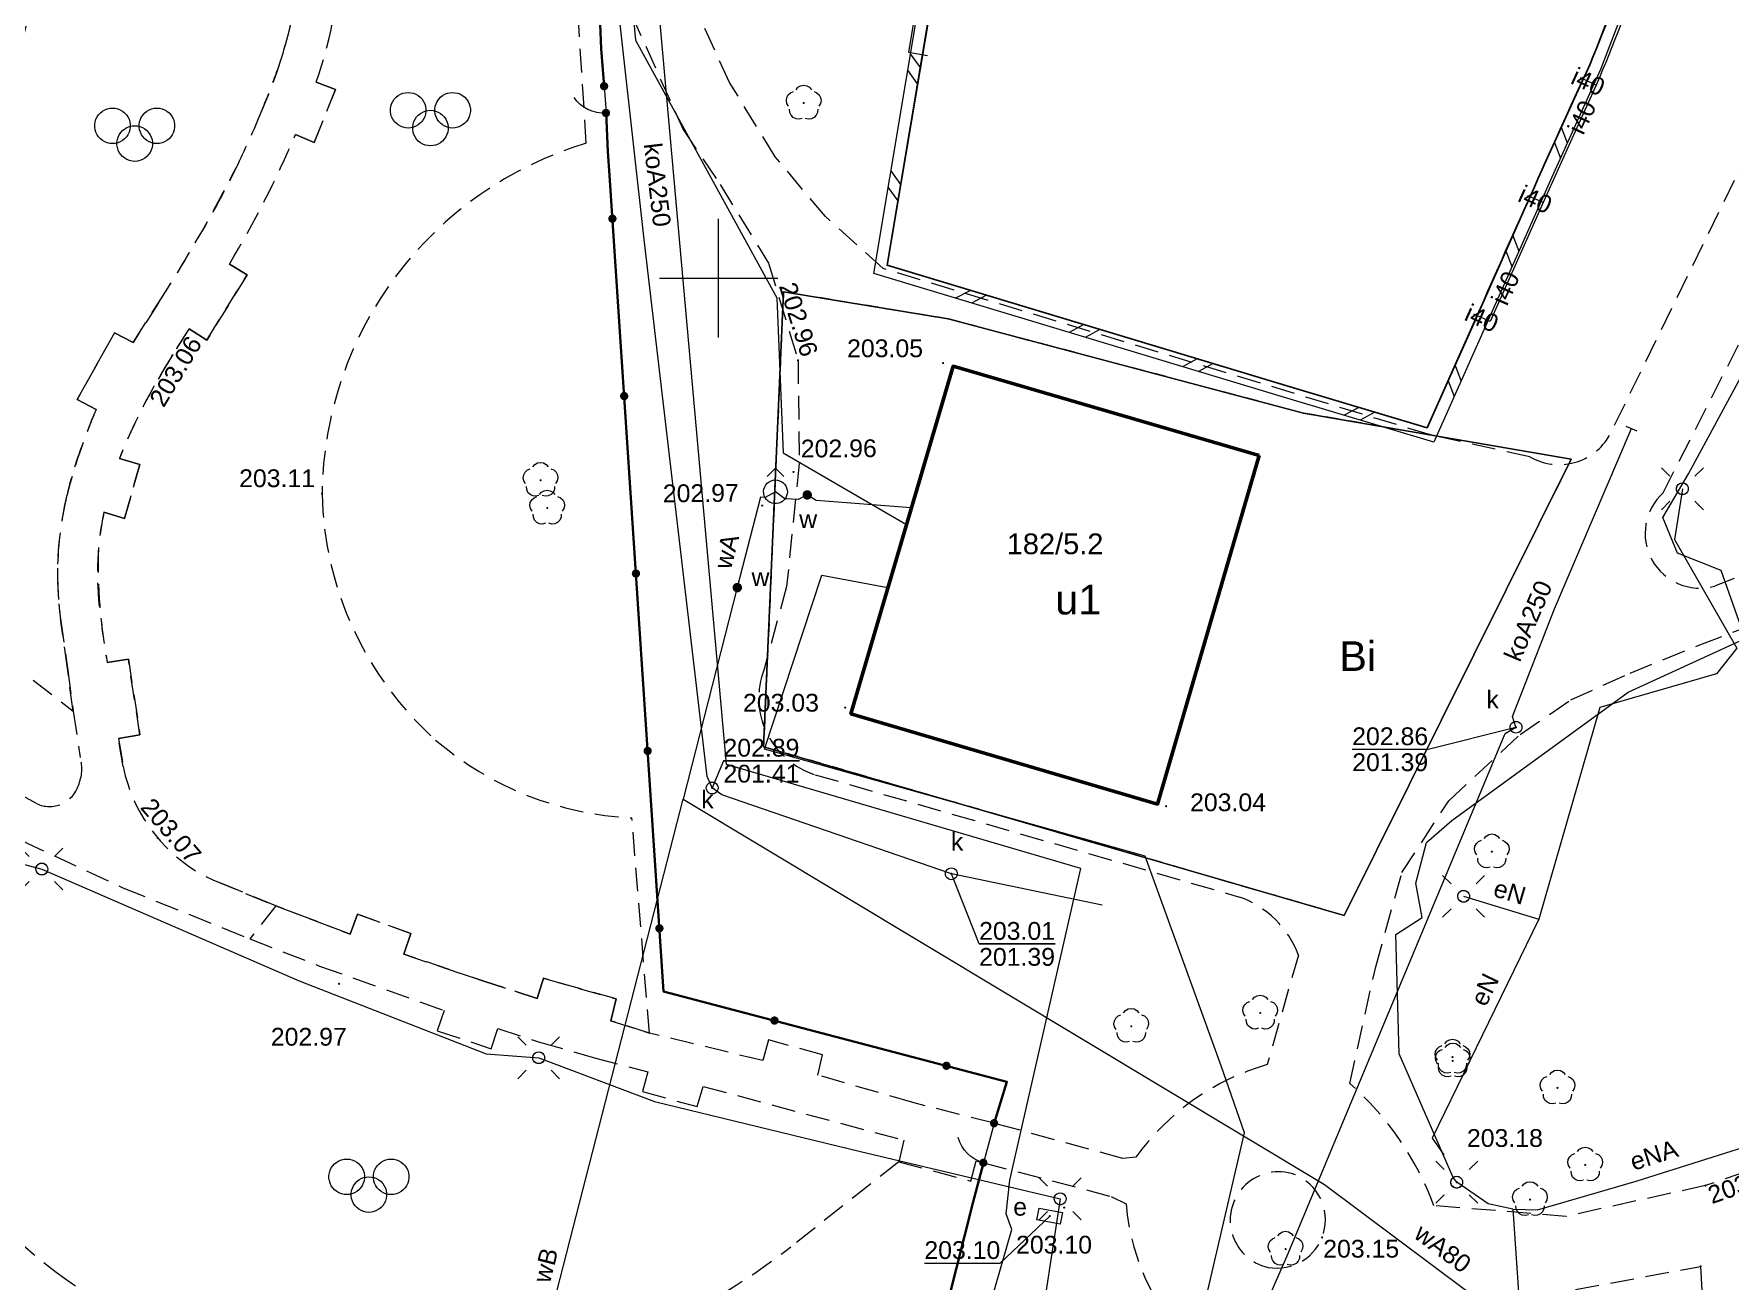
# Model space of a CAD drawing. Extents: x 0 to 7423283, y 0 to 5548300.
# Drawn here: x 7422171.1 to 7422242.7, y 5547807.7 to 5547860.3 of the extents above; entities that cross this region are included whole.
import ezdxf
from ezdxf.enums import TextEntityAlignment as Align

# ---------------------------------------------------------------- set-up
doc = ezdxf.new("R2010")
doc.units = 0
doc.linetypes.add('PRZER1-1', pattern=[2, 1, -1])
doc.linetypes.add('PRZER2-1', pattern=[3, 2, -1])
doc.layers.get('0').update_dxf_attribs({"linetype": 'CONTINUOUS', "lineweight": 13})
for name, color, linetype, lineweight, true_color in [('BUBS01', 7, 'CONTINUOUS', 25, 0x0a0909), ('BUBS04', 7, 'PRZER2-1', 18, 0x0a0909), ('EGBB01', 7, 'CONTINUOUS', 50, 0x0a0909), ('EGBB01_O', 7, 'CONTINUOUS', 50, 0x0a0909), ('EGBU01', 7, 'PRZER1-1', 18, 0x008000), ('EGBU01_O', 7, 'PRZER1-1', 18, 0x008000), ('OBOP02', 7, 'CONTINUOUS', 18, 0x008000), ('SUPE04', 1, 'CONTINUOUS', 18, 0xff0000), ('SUPE04_O', 1, 'CONTINUOUS', 18, 0xff0000), ('SUPI01', 7, 'CONTINUOUS', 18, 0x0a0909), ('SUPI01_O', 7, 'CONTINUOUS', 18, 0x0a0909), ('SUPK03', 7, 'CONTINUOUS', 18, 0x803300), ('SUPK03_O', 7, 'CONTINUOUS', 18, 0x803300), ('SUPW03', 5, 'CONTINUOUS', 18, 0x0000ff), ('SUPW03_O', 5, 'CONTINUOUS', 18, 0x0000ff), ('SUUS02', 7, 'CONTINUOUS', 18, 0x0a0909), ('SUUS15', 7, 'CONTINUOUS', 18, 0xff9100), ('SUUS15_O', 7, 'CONTINUOUS', 18, 0xff9100), ('SUXX_01', 7, 'CONTINUOUS', 18, 0x0a0909)]:
    doc.layers.add(name, color=color, linetype=linetype, lineweight=lineweight, true_color=true_color)
for name, color, linetype, lineweight in [('BUIB02_01', 7, 'CONTINUOUS', 18), ('GSLKOC', 7, 'CONTINUOUS', 18), ('KTCR02', 7, 'PRZER2-1', 18), ('KTOK04', 7, 'CONTINUOUS', 18), ('KTOK05_01', 7, 'CONTINUOUS', 35), ('RTPW02', 7, 'CONTINUOUS', 13), ('RTPW02_O', 7, 'CONTINUOUS', 13), ('SUSM', 7, 'CONTINUOUS', 18)]:
    doc.layers.add(name, color=color, linetype=linetype, lineweight=lineweight)
for name, color, linetype, true_color in [('SUPS01_03', 1, 'CONTINUOUS', 0xff0000), ('SUPS01_03_O', 1, 'CONTINUOUS', 0xff0000), ('SUPS01_05', 7, 'CONTINUOUS', 0x803300), ('SUPS01_05_O', 7, 'CONTINUOUS', 0x803300), ('SUUS25', 7, 'CONTINUOUS', 0x0a0909), ('SUUS25_O', 7, 'CONTINUOUS', 0x0a0909)]:
    doc.layers.add(name, color=color, linetype=linetype, true_color=true_color)
doc.styles.add('GEO-INFO', font='Arial')

# ---------------------------------------------------------------- blocks, each defined once
blk = doc.blocks.new('SPDLP')
blk.add_hatch(color=0).paths.add_polyline_path([(-0.09, 0), (-0.085595, -0.027812), (-0.072812, -0.052901), (-0.052901, -0.072812), (-0.027812, -0.085595), (0, -0.09), (0.027812, -0.085595), (0.052901, -0.072812), (0.072812, -0.052901), (0.085595, -0.027812), (0.09, 0), (0.085595, 0.027812), (0.072812, 0.052901), (0.052901, 0.072812), (0.027812, 0.085595), (0, 0.09), (-0.027812, 0.085595), (-0.052901, 0.072812), (-0.072812, 0.052901), (-0.085595, 0.027812)])
at = {"color": 0}
for points in [[(-0.268652, 1.271938), (-0.048001, 1.40916), (0.20623, 1.462858), (0.463525, 1.426585), (0.693003, 1.304695), (0.867117, 1.11182), (0.964971, 0.871109)], [(-1.292703, 0.137547), (-1.355024, 0.389802), (-1.327532, 0.648184), (-1.213525, 0.881678), (-1.026689, 1.062258), (-0.78945, 1.168249), (-0.530282, 1.186929)], [(1.126667, 0.648554), (1.325358, 0.481106), (1.454989, 0.255912), (1.5, 0), (1.454989, -0.255912), (1.325358, -0.481106), (1.126667, -0.648554)], [(-0.530282, -1.186929), (-0.78945, -1.168249), (-1.026689, -1.062258), (-1.213525, -0.881678), (-1.327532, -0.648184), (-1.355024, -0.389802), (-1.292703, -0.137547)], [(0.964971, -0.871109), (0.867117, -1.11182), (0.693003, -1.304695), (0.463525, -1.426585), (0.20623, -1.462858), (-0.048001, -1.40916), (-0.268652, -1.271938)]]:
    blk.add_lwpolyline(points, dxfattribs=at)
blk = doc.blocks.new('KOLO')
blk.add_hatch(color=0).paths.add_polyline_path([(0, 0.5), (-0.12941, 0.482963), (-0.25, 0.433013), (-0.353553, 0.353553), (-0.433013, 0.25), (-0.482963, 0.12941), (-0.5, 0), (-0.482963, -0.12941), (-0.433013, -0.25), (-0.353553, -0.353553), (-0.25, -0.433013), (-0.12941, -0.482963), (0, -0.5), (0.12941, -0.482963), (0.25, -0.433013), (0.353553, -0.353553), (0.433013, -0.25), (0.482963, -0.12941), (0.5, 0), (0.482963, 0.12941), (0.433013, 0.25), (0.353553, 0.353553), (0.25, 0.433013), (0.12941, 0.482963)])
blk = doc.blocks.new('PROSTOKAT2-1_PELNY')
at = {"color": 0}
blk.add_lwpolyline([(1, 0.5), (1, -0.5), (-1, -0.5), (-1, 0.5)], close=True, dxfattribs=at)
blk = doc.blocks.new('OKRAG_PELNY')
at = {"color": 0}
blk.add_lwpolyline([(0.5, 0), (0.482963, -0.12941), (0.433013, -0.25), (0.353553, -0.353553), (0.25, -0.433013), (0.12941, -0.482963), (0, -0.5), (-0.12941, -0.482963), (-0.25, -0.433013), (-0.353553, -0.353553), (-0.433013, -0.25), (-0.482963, -0.12941), (-0.5, 0), (-0.482963, 0.12941), (-0.433013, 0.25), (-0.353553, 0.353553), (-0.25, 0.433013), (-0.12941, 0.482963), (0, 0.5), (0.12941, 0.482963), (0.25, 0.433013), (0.353553, 0.353553), (0.433013, 0.25), (0.482963, 0.12941)], close=True, dxfattribs=at)
blk = doc.blocks.new('PION_C')
at = {"color": 0}
blk.add_lwpolyline([(0, 0.5), (0, -0.5)], dxfattribs=at)
blk = doc.blocks.new('SUSM01_01')
at = {"color": 0}
for points in [[(-0.353553, 0.353553), (-0.212132, 0.212132)], [(0.353553, 0.353553), (0.212132, 0.212132)], [(-0.353553, -0.353553), (-0.212132, -0.212132)], [(0.353553, -0.353553), (0.212132, -0.212132)]]:
    blk.add_lwpolyline(points, dxfattribs=at)
blk.add_lwpolyline([(0.1, 0), (0.093969, -0.034202), (0.076604, -0.064279), (0.05, -0.086603), (0.025882, -0.096593), (0, -0.1), (-0.025882, -0.096593), (-0.05, -0.086603), (-0.073305, -0.068017), (-0.090097, -0.043388), (-0.098883, -0.014904), (-0.098883, 0.014904), (-0.090097, 0.043388), (-0.073305, 0.068017), (-0.05, 0.086603), (-0.022252, 0.097493), (0.007473, 0.09972), (0.036534, 0.093087), (0.062349, 0.078183), (0.082624, 0.056332), (0.095557, 0.029476)], close=True, dxfattribs=at)
blk = doc.blocks.new('SUUS02')
at = {"color": 0}
blk.add_lwpolyline([(1, 0), (0.984808, -0.173648), (0.939693, -0.34202), (0.866025, -0.5), (0.766044, -0.642788), (0.642788, -0.766044), (0.5, -0.866025), (0.34202, -0.939693), (0.173648, -0.984808), (0, -1), (-0.173648, -0.984808), (-0.34202, -0.939693), (-0.5, -0.866025), (-0.654861, -0.75575), (-0.786053, -0.618159), (-0.888835, -0.458227), (-0.959493, -0.281733), (-0.995472, -0.095056), (-0.995472, 0.095056), (-0.959493, 0.281733), (-0.888835, 0.458227), (-0.786053, 0.618159), (-0.654861, 0.75575), (-0.5, 0.866025), (-0.327068, 0.945001), (-0.142315, 0.989821), (0.047582, 0.998867), (0.235759, 0.971812), (0.415415, 0.909632), (0.580057, 0.814576), (0.723734, 0.690079), (0.841254, 0.540641), (0.928368, 0.371662), (0.981929, 0.189251)], close=True, dxfattribs=at)
for points in [[(1, 0), (2, 0)], [(1.292893, 0.707107), (2, 0), (1.292893, -0.707107)]]:
    blk.add_lwpolyline(points, dxfattribs=at)
blk = doc.blocks.new('BUIB02_01')
at = {"color": 0}
for points in [[(-1.205, -0.5), (-0.205, 0.5)], [(0.205, -0.5), (1.205, 0.5)]]:
    blk.add_lwpolyline(points, dxfattribs=at)
blk = doc.blocks.new('KTOK04')
at = {"color": 0}
blk.add_lwpolyline([(0, 0), (-0.01711, -0.261052), (-0.068148, -0.517638), (-0.152241, -0.765367), (-0.267949, -1), (-0.413293, -1.217523), (-0.585786, -1.414214), (-0.782477, -1.586707), (-1, -1.732051)], dxfattribs=at)
blk = doc.blocks.new('BUBS04')
at = {"color": 0}
for points in [[(2.25, 1.875), (2.233246, 1.651437), (2.183359, 1.432867), (2.101453, 1.224174), (1.989358, 1.03002), (1.849578, 0.854741), (1.685235, 0.702253), (1.5, 0.575962), (1.298012, 0.478689), (1.083781, 0.412608), (0.862095, 0.379194), (0.637905, 0.379194), (0.416219, 0.412608), (0.201988, 0.478689), (0, 0.575962), (-0.185235, 0.702253), (-0.349578, 0.854741), (-0.489358, 1.03002), (-0.601453, 1.224174), (-0.683359, 1.432867), (-0.733246, 1.651437), (-0.75, 1.875), (-0.733246, 2.098563), (-0.683359, 2.317133), (-0.601453, 2.525826), (-0.489358, 2.71998), (-0.349578, 2.895259), (-0.185235, 3.047747), (0, 3.174038), (0.201988, 3.271311), (0.416219, 3.337392), (0.637905, 3.370806), (0.862095, 3.370806), (1.083781, 3.337392), (1.298012, 3.271311), (1.5, 3.174038), (1.685235, 3.047747), (1.849578, 2.895259), (1.989358, 2.71998), (2.101453, 2.525826), (2.183359, 2.317133), (2.233246, 2.098563)], [(0.75, 0), (0.733246, -0.223563), (0.683359, -0.442133), (0.601453, -0.650826), (0.489358, -0.84498), (0.349578, -1.020259), (0.185235, -1.172747), (0, -1.299038), (-0.201988, -1.396311), (-0.416219, -1.462392), (-0.637905, -1.495806), (-0.862095, -1.495806), (-1.083781, -1.462392), (-1.298012, -1.396311), (-1.5, -1.299038), (-1.685235, -1.172747), (-1.849578, -1.020259), (-1.989358, -0.84498), (-2.101453, -0.650826), (-2.183359, -0.442133), (-2.233246, -0.223563), (-2.25, 0), (-2.233246, 0.223563), (-2.183359, 0.442133), (-2.101453, 0.650826), (-1.989358, 0.84498), (-1.849578, 1.020259), (-1.685235, 1.172747), (-1.5, 1.299038), (-1.298012, 1.396311), (-1.083781, 1.462392), (-0.862095, 1.495806), (-0.637905, 1.495806), (-0.416219, 1.462392), (-0.201988, 1.396311), (0, 1.299038), (0.185235, 1.172747), (0.349578, 1.020259), (0.489358, 0.84498), (0.601453, 0.650826), (0.683359, 0.442133), (0.733246, 0.223563)], [(2.25, -1.875), (2.233246, -2.098563), (2.183359, -2.317133), (2.101453, -2.525826), (1.989358, -2.71998), (1.849578, -2.895259), (1.685235, -3.047747), (1.5, -3.174038), (1.298012, -3.271311), (1.083781, -3.337392), (0.862095, -3.370806), (0.637905, -3.370806), (0.416219, -3.337392), (0.201988, -3.271311), (0, -3.174038), (-0.185235, -3.047747), (-0.349578, -2.895259), (-0.489358, -2.71998), (-0.601453, -2.525826), (-0.683359, -2.317133), (-0.733246, -2.098563), (-0.75, -1.875), (-0.733246, -1.651437), (-0.683359, -1.432867), (-0.601453, -1.224174), (-0.489358, -1.03002), (-0.349578, -0.854741), (-0.185235, -0.702253), (0, -0.575962), (0.201988, -0.478689), (0.416219, -0.412608), (0.637905, -0.379194), (0.862095, -0.379194), (1.083781, -0.412608), (1.298012, -0.478689), (1.5, -0.575962), (1.685235, -0.702253), (1.849578, -0.854741), (1.989358, -1.03002), (2.101453, -1.224174), (2.183359, -1.432867), (2.233246, -1.651437)]]:
    blk.add_lwpolyline(points, close=True, dxfattribs=at)

msp = doc.modelspace()

# ---------------------------------------------------------------- linework, layer by layer
at = {"color": 7, "linetype": 'Continuous', "lineweight": 13, "elevation": 100, "flags": 128}
for points in [[(7422200, 5547847.5), (7422200, 5547852.5)], [(7422197.5, 5547850), (7422202.5, 5547850)]]:
    msp.add_lwpolyline(points, dxfattribs=at)
at = {"layer": 'BUBS01', "color": 18, "linetype": 'Continuous', "lineweight": 25, "true_color": 0x0a0909, "elevation": 10.14}
msp.add_lwpolyline([(7422240.07, 5547869.83, -0.049745), (7422236.75, 5547859, 0.003797), (7422231.84, 5547848.05), (7422229.89, 5547843.69), (7422224.11, 5547845.42), (7422207.11, 5547850.55), (7422209.09, 5547862.32)], format="xyb", dxfattribs=at)
at = {"layer": 'BUBS04', "color": 18, "linetype": 'PRZER2-1', "lineweight": 18, "ltscale": 0.5, "true_color": 0x0a0909, "elevation": 10.14}
for points in [[(7422184.03, 5547864.33, -0.088347), (7422183.02, 5547858.27), (7422183.84, 5547857.96), (7422182.94, 5547855.73), (7422182.15, 5547856.06, -0.0339), (7422179.36, 5547850.59), (7422180.11, 5547850.14), (7422178.41, 5547847.39), (7422177.66, 5547847.87, 0.005003), (7422176.96, 5547846.75, 0.044685), (7422174.72, 5547842.4), (7422175.58, 5547842.14), (7422174.94, 5547839.87), (7422174.07, 5547840.13, 0.031458), (7422173.84, 5547838.59, 0.053909), (7422174.21, 5547833.79), (7422175.1, 5547833.93), (7422175.59, 5547830.74), (7422174.68, 5547830.59), (7422174.88, 5547829.4, 0.238078), (7422178.66, 5547824.62), (7422181.32, 5547823.53), (7422184.46, 5547822.33), (7422184.77, 5547823.18), (7422187.02, 5547822.36), (7422186.72, 5547821.49), (7422190.06, 5547820.36), (7422192.35, 5547819.62), (7422192.62, 5547820.47), (7422195.68, 5547819.6), (7422195.45, 5547818.68), (7422197.08, 5547818.16), (7422196.34, 5547827.24, -0.167019), (7422188.06, 5547830.52, -0.208469), (7422183.27, 5547840.91, -0.328563), (7422194.42, 5547855.69), (7422192.95, 5547878.89)], [(7422171.21, 5547863.62, -0.302972), (7422158.65, 5547847.08)], [(7422169.9, 5547833.97), (7422172.77, 5547831.74), (7422172.54, 5547833.46), (7422172.24, 5547835.64, -0.059131), (7422172.18, 5547838.94, -0.028384), (7422172.48, 5547840.74, -0.039404), (7422173.74, 5547844.46), (7422172.94, 5547844.89), (7422174.52, 5547847.7), (7422175.3, 5547847.29), (7422176.37, 5547848.96, 0.01131), (7422177.92, 5547851.49, 0.022512), (7422179.66, 5547854.68, 0.014953), (7422180.65, 5547856.87, 0.056244), (7422182.19, 5547861.79)], [(7422170.62, 5547826.27), (7422174.87, 5547824.29), (7422180.22, 5547822.14), (7422183.16, 5547820.99), (7422188.42, 5547819.11), (7422188.13, 5547818.26), (7422190.41, 5547817.5), (7422190.68, 5547818.35), (7422192.45, 5547817.78), (7422194.76, 5547817.12), (7422197.02, 5547816.52), (7422196.79, 5547815.69), (7422199.1, 5547815.06), (7422199.35, 5547815.91), (7422207.81, 5547813.64), (7422207.6, 5547812.73), (7422203.05, 5547809.14, -0.040637), (7422198.84, 5547806.42, -0.090223)], [(7422177.99, 5547804.78, -0.069462), (7422172.06, 5547808.08, -0.07021), (7422167.35, 5547812.76, -0.067786)]]:
    msp.add_lwpolyline(points, format="xyb", dxfattribs=at)
at = {"layer": 'BUIB02_01', "color": 7, "linetype": 'Continuous', "lineweight": 18, "elevation": 10.18}
for points in [[(7422238.49, 5547862.147), (7422237.211, 5547858.804), (7422235.148, 5547854.258), (7422232.298, 5547847.848), (7422230.169, 5547843.088), (7422223.968, 5547844.941), (7422206.547, 5547850.194), (7422208.593, 5547862.401)], [(7422238.017, 5547862.311), (7422236.749, 5547858.996), (7422234.692, 5547854.462), (7422231.842, 5547848.052), (7422229.891, 5547843.692), (7422224.112, 5547845.419), (7422207.113, 5547850.546), (7422209.087, 5547862.319)]]:
    msp.add_lwpolyline(points, dxfattribs=at)
at = {"layer": 'EGBB01', "color": 18, "linetype": 'Continuous', "lineweight": 50, "true_color": 0x0a0909, "elevation": 10.26}
msp.add_lwpolyline([(7422222.81, 5547842.52), (7422209.89, 5547846.29), (7422205.58, 5547831.63), (7422218.52, 5547827.82)], close=True, dxfattribs=at)
at = {"layer": 'EGBU01', "color": 7, "linetype": 'Continuous', "lineweight": 18, "elevation": 10.17}
for points in [[(7422226.39, 5547823.12), (7422235.97, 5547842.37), (7422224.68, 5547844.31), (7422209.68, 5547848.29), (7422202.74, 5547849.43), (7422201.9, 5547830.24)], [(7422226.39, 5547823.12), (7422201.9, 5547830.24), (7422202.74, 5547849.43), (7422209.68, 5547848.29), (7422224.68, 5547844.31), (7422235.97, 5547842.37)]]:
    msp.add_lwpolyline(points, close=True, dxfattribs=at)
at = {"layer": 'EGBU01', "color": 96, "linetype": 'PRZER1-1', "lineweight": 18, "ltscale": 0.5, "true_color": 0x008000, "elevation": 10.18}
for points in [[(7422226.39, 5547823.12), (7422235.97, 5547842.37), (7422224.68, 5547844.31), (7422209.68, 5547848.29), (7422202.74, 5547849.43), (7422201.9, 5547830.24)], [(7422226.39, 5547823.12), (7422201.9, 5547830.24), (7422202.74, 5547849.43), (7422209.68, 5547848.29), (7422224.68, 5547844.31), (7422235.97, 5547842.37)]]:
    msp.add_lwpolyline(points, close=True, dxfattribs=at)
at = {"layer": 'GSLKOC', "color": 7, "linetype": 'PRZER2-1', "lineweight": 18, "ltscale": 0.5, "elevation": 10.18}
msp.add_lwpolyline([(7422204.19, 5547816.39), (7422204.39, 5547817.24), (7422202.1, 5547817.88), (7422201.86, 5547817), (7422197.08, 5547818.16), (7422195.45, 5547818.68), (7422195.68, 5547819.6), (7422192.62, 5547820.47), (7422192.35, 5547819.62)], dxfattribs=at)
at = {"layer": 'KTCR02', "color": 7, "linetype": 'PRZER2-1', "lineweight": 18, "ltscale": 0.5, "elevation": 10.18}
for points in [[(7422239.85, 5547840.95), (7422247.04, 5547855.08), (7422256.22, 5547873.81), (7422260.49, 5547881.93, -0.463788), (7422265.22, 5547883.94), (7422268.24, 5547881.89), (7422280.98, 5547870.03), (7422286.55, 5547865.26), (7422290.51, 5547862.08), (7422291.9, 5547861.03), (7422293.77, 5547859.66, -0.51717), (7422292.73, 5547856.5), (7422291.57, 5547856.04), (7422289.9, 5547855.34), (7422272.57, 5547848.46), (7422258.25, 5547843.24), (7422242.01, 5547837.01, -0.790765)], [(7422259.01, 5547841.25), (7422273.26, 5547846.46), (7422296.7, 5547855.62, -0.374325), (7422301.55, 5547855.26), (7422325.62, 5547841.44, -0.733934), (7422325.05, 5547837.27), (7422316.82, 5547835.54), (7422306.62, 5547833.55), (7422291.82, 5547830.64), (7422282.12, 5547827.77), (7422263.57, 5547819.59), (7422254.77, 5547816.19), (7422241.63, 5547811.73), (7422235.76, 5547810.43), (7422230.18, 5547810.88, 0.123682), (7422226.63, 5547816.03), (7422227.72, 5547820.96), (7422228.83, 5547824.93), (7422230.8, 5547827.96), (7422233.81, 5547830.75), (7422235.95, 5547832.22), (7422238.45, 5547833.34), (7422241.39, 5547834.53)], [(7422223.18, 5547808.28, -1.063279), (7422224.3, 5547812.19, -0.911755)]]:
    msp.add_lwpolyline(points, format="xyb", close=True, dxfattribs=at)
for points in [[(7422181.32, 5547823.53), (7422178.66, 5547824.62, -0.238078), (7422174.88, 5547829.4), (7422174.68, 5547830.59), (7422175.59, 5547830.74), (7422175.1, 5547833.93), (7422174.21, 5547833.79, -0.020204), (7422173.95, 5547835.58, -0.092656), (7422174.07, 5547840.13), (7422174.94, 5547839.87), (7422175.58, 5547842.14), (7422174.72, 5547842.4, -0.030767), (7422176.18, 5547845.44, -0.010778), (7422177.66, 5547847.87), (7422178.41, 5547847.39), (7422180.11, 5547850.14), (7422179.36, 5547850.59, 0.0339), (7422182.15, 5547856.06), (7422182.94, 5547855.73), (7422183.84, 5547857.96), (7422183.02, 5547858.27, 0.088347), (7422184.03, 5547864.33)], [(7422182.19, 5547861.79, -0.031606), (7422181.46, 5547858.98, -0.014061), (7422180.65, 5547856.87, -0.014886), (7422179.66, 5547854.68, -0.025166), (7422176.37, 5547848.96), (7422175.3, 5547847.29), (7422174.52, 5547847.7), (7422172.94, 5547844.89), (7422173.74, 5547844.46, 0.015927), (7422173.16, 5547842.98, 0.036431), (7422172.48, 5547840.74, 0.091922), (7422172.24, 5547835.64), (7422172.54, 5547833.46), (7422172.77, 5547831.74), (7422173.07, 5547829.78, -0.176279), (7422172.99, 5547828.61, -0.457246), (7422171.23, 5547827.84), (7422170.22, 5547828.39)], [(7422196.31, 5547861.15), (7422198.5, 5547856.28), (7422200.06, 5547853.95), (7422202.11, 5547850.64), (7422203.35, 5547846.54), (7422203.4, 5547842.19), (7422202.87, 5547837), (7422201.92, 5547833.51, 0.433404), (7422204.08, 5547829.06), (7422221.98, 5547823.9, -0.221069), (7422224.46, 5547821.45), (7422223.14, 5547816.83, 0.168314), (7422217.6, 5547812.92), (7422217.06, 5547812.87), (7422211.62, 5547814.36), (7422208.19, 5547815.23), (7422204.19, 5547816.39), (7422204.39, 5547817.24), (7422202.1, 5547817.88), (7422201.86, 5547817), (7422197.08, 5547818.16), (7422195.45, 5547818.68), (7422195.68, 5547819.6), (7422192.62, 5547820.47), (7422192.35, 5547819.62), (7422190.06, 5547820.36), (7422186.72, 5547821.49), (7422187.02, 5547822.36), (7422184.77, 5547823.18), (7422184.46, 5547822.33), (7422181.32, 5547823.53), (7422180.22, 5547822.14), (7422183.16, 5547820.99), (7422188.42, 5547819.11), (7422188.13, 5547818.26), (7422190.41, 5547817.5), (7422190.68, 5547818.35), (7422192.45, 5547817.78), (7422194.76, 5547817.12), (7422197.02, 5547816.52), (7422196.79, 5547815.69), (7422199.1, 5547815.06), (7422199.35, 5547815.91), (7422207.81, 5547813.64), (7422207.6, 5547812.73), (7422210.64, 5547811.92), (7422210.863, 5547812.777), (7422211.17, 5547812.69), (7422216.56, 5547811.27), (7422217.19, 5547810.96, 0.197749), (7422220.44, 5547804.56)], [(7422244.16, 5547856.81), (7422237.59, 5547843.38, -0.417877), (7422234.23, 5547842.47), (7422230.03, 5547843.39), (7422206.94, 5547850.41), (7422204.51, 5547852.6), (7422202.39, 5547855.12), (7422200.46, 5547858.26), (7422199.25, 5547860.9)], [(7422134.3, 5547834.4), (7422135.97, 5547833.67), (7422137.26, 5547832.65, 0.075197), (7422137.89, 5547832.16, 0.258153), (7422140.74, 5547832.21), (7422147.09, 5547836.26, -0.13182), (7422150.54, 5547837.5, -0.194653), (7422155.31, 5547836.07), (7422158.03, 5547834.22), (7422162.99, 5547830.77), (7422163.47, 5547830.44), (7422162.99, 5547829.7), (7422164.98, 5547828.41), (7422165.47, 5547829.17), (7422167.94, 5547827.7), (7422170.62, 5547826.27), (7422174.87, 5547824.29), (7422180.22, 5547822.14)]]:
    msp.add_lwpolyline(points, format="xyb", dxfattribs=at)
msp.add_lwpolyline([(7422205.58, 5547831.63), (7422209.89, 5547846.29), (7422222.81, 5547842.52), (7422218.52, 5547827.82)], close=True, dxfattribs=at)
msp.add_lwpolyline([(7422236.15, 5547807.34), (7422241.43, 5547808.32), (7422241.78, 5547800.66)], dxfattribs=at)
at = {"layer": 'KTOK04', "color": 7, "linetype": 'Continuous', "lineweight": 18, "elevation": 10.18}
for points in [[(7422195.17, 5547858.1), (7422195.25, 5547856.97)], [(7422211.62, 5547814.36), (7422211.17, 5547812.69)]]:
    msp.add_lwpolyline(points, dxfattribs=at)
at = {"layer": 'KTOK05_01', "color": 7, "linetype": 'Continuous', "lineweight": 35, "elevation": 10.18}
for points in [[(7422188.22, 5547894.64), (7422192.81, 5547893.53), (7422195, 5547860.71), (7422195.05, 5547859.68), (7422195.17, 5547858.1)], [(7422211.62, 5547814.36), (7422212.16, 5547816.11), (7422197.68, 5547819.92), (7422195.4, 5547854.34), (7422195.33, 5547855.35), (7422195.25, 5547856.97)], [(7422155.04, 5547836.12), (7422154.66, 5547835.19), (7422153.97, 5547833.69), (7422149.04, 5547815.7), (7422205.82, 5547793.17), (7422206.58, 5547794.57), (7422210.73, 5547810.98), (7422211.17, 5547812.69)]]:
    msp.add_lwpolyline(points, dxfattribs=at)
at = {"layer": 'SUPE04', "color": 1, "linetype": 'Continuous', "lineweight": 18, "true_color": 0xff0000, "elevation": 10.18}
for points in [[(7422172.31, 5547940.63), (7422174.14, 5547940.27), (7422173.81, 5547939.27), (7422171.63, 5547933.95), (7422169.67, 5547928.37), (7422167.11, 5547918.38), (7422167.02, 5547917.6), (7422166.82, 5547908.04), (7422175.84, 5547905.07), (7422185.67, 5547901.72), (7422187.09, 5547901.31), (7422194.32, 5547898.92), (7422195.51, 5547897.03), (7422196.25, 5547895.64), (7422196.64, 5547894.87), (7422198.16, 5547887.01), (7422195.42, 5547871.4), (7422196.5, 5547860.04), (7422202.45, 5547849.18), (7422202.72, 5547842.63), (7422207.93, 5547839.61)], [(7422288.39, 5547765.01), (7422236.05, 5547778.7), (7422233.92, 5547779.89), (7422226.55, 5547782.27), (7422214.88, 5547784.78), (7422210.55, 5547790.04), (7422207.94, 5547794.51), (7422212.37, 5547809.88), (7422212.13, 5547810.53), (7422212.29, 5547811.96), (7422215.28, 5547825.1), (7422200.33, 5547829.49), (7422194.18, 5547898.34), (7422189.77, 5547899.64)], [(7422233.51, 5547810.73), (7422232.47, 5547810.96), (7422231.14, 5547811.87), (7422230.99, 5547812.07), (7422228.71, 5547817.28), (7422228.57, 5547822.32), (7422229.68, 5547823.03), (7422229.42, 5547824.49), (7422229.86, 5547826.2), (7422230.94, 5547827.13), (7422238.37, 5547832.54), (7422243.31, 5547834.81), (7422242.3, 5547837.67), (7422240.46, 5547838.4), (7422239.84, 5547839.91), (7422240.92, 5547841.75), (7422250.11, 5547858.73)], [(7422240.66, 5547841.12), (7422240.33, 5547838.98), (7422242.96, 5547834.4), (7422242.1, 5547833.32), (7422237.17, 5547831.9), (7422234.6, 5547822.96), (7422230.1, 5547813.73), (7422230.6, 5547813.03)], [(7422291.73, 5547766.29), (7422292.12, 5547768.56), (7422290.51, 5547770.29), (7422288.1, 5547768.72), (7422287.38, 5547765.96), (7422278.46, 5547768.2), (7422245.21, 5547776.9), (7422215.48, 5547785.12), (7422222.18, 5547813.96), (7422221.2, 5547816.78), (7422217.99, 5547825.62), (7422201.94, 5547830.14), (7422204.35, 5547837.48), (7422207.14, 5547836.95)], [(7422233.51, 5547810.73), (7422234.55, 5547810.71), (7422238.71, 5547811.91), (7422249.21, 5547815.23), (7422263, 5547819.9), (7422264.55, 5547824.01), (7422271.84, 5547826.4), (7422273.79, 5547824.42), (7422274.07, 5547824.48), (7422282.36, 5547828.74), (7422283.86, 5547831.54), (7422287.86, 5547830.84), (7422296.82, 5547833.03), (7422299.49, 5547833.26), (7422312.83, 5547835.65), (7422317.84, 5547836.67), (7422320.18, 5547837.14)], [(7422150.97, 5547836.88), (7422153.52, 5547836.19), (7422164.83, 5547828.22), (7422169.25, 5547825.66), (7422171.45, 5547825.08), (7422182.3, 5547820.37), (7422190.19, 5547817.29), (7422192.41, 5547817.12), (7422197.29, 5547815.28), (7422205.98, 5547813.17), (7422214.41, 5547811.17), (7422213.77, 5547806.95), (7422220.74, 5547802.96), (7422224.12, 5547801.26), (7422220.63, 5547788.46)], [(7422231.43, 5547823.93), (7422234.6, 5547822.96)], [(7422233.51, 5547810.73), (7422233.89, 5547805.16), (7422233.67, 5547804.55), (7422224.11, 5547800.31), (7422220.47, 5547788.25)]]:
    msp.add_lwpolyline(points, dxfattribs=at)
at = {"layer": 'SUPI01', "color": 18, "linetype": 'Continuous', "lineweight": 18, "true_color": 0x0a0909, "elevation": 10.18}
for points in [[(7422209.23, 5547866.81), (7422208.01, 5547859.53), (7422208.81, 5547859.39)], [(7422237.02, 5547858.15), (7422236.36, 5547858.45)], [(7422237.02, 5547858.15), (7422235.798, 5547855.445), (7422234.78, 5547853.19)], [(7422234.78, 5547853.19), (7422234.14, 5547853.48)], [(7422234.78, 5547853.19), (7422233.812, 5547851.011), (7422232.55, 5547848.17)], [(7422232.55, 5547848.17), (7422231.86, 5547848.48)]]:
    msp.add_lwpolyline(points, dxfattribs=at)
msp.add_lwpolyline([(7422238.99, 5547863.31, -0.022395), (7422237.02, 5547858.15)], format="xyb", dxfattribs=at)
at = {"layer": 'SUPK03', "color": 36, "linetype": 'Continuous', "lineweight": 18, "true_color": 0x803300, "elevation": 10.18}
for points in [[(7422216.18, 5547823.55), (7422209.82, 5547824.88), (7422200.13, 5547828.21), (7422199.73, 5547828.5), (7422199.52, 5547828.98), (7422196.86, 5547851.64), (7422195.52, 5547863.62), (7422194.16, 5547874.75), (7422193.87, 5547875.15)], [(7422208, 5547771.38), (7422208.45, 5547772.72), (7422211.35, 5547779.48), (7422212.19, 5547781.32), (7422212.56, 5547781.66), (7422212.55, 5547782.16), (7422217.17, 5547792.76), (7422221.73, 5547803.63), (7422223.98, 5547808.76), (7422233.19, 5547830.8), (7422233.64, 5547831.06), (7422233.49, 5547831.52), (7422235.26, 5547836.05), (7422238.51, 5547843.66)]]:
    msp.add_lwpolyline(points, dxfattribs=at)
at = {"layer": 'SUPS01_03_O', "color": 1, "linetype": 'Continuous', "lineweight": 9, "true_color": 0xff0000, "elevation": 10.8, "flags": 128}
msp.add_lwpolyline([(7422208.68, 5547808.46), (7422211.883, 5547808.46), (7422213.97, 5547810.44)], dxfattribs=at)
at = {"layer": 'SUPS01_05_O', "color": 36, "linetype": 'Continuous', "lineweight": 9, "true_color": 0x803300, "elevation": 10.8, "flags": 128}
for points in [[(7422226.73, 5547830.133), (7422229.933, 5547830.132), (7422233.64, 5547831.06)], [(7422226.73, 5547830.133), (7422229.933, 5547830.132)], [(7422203.408, 5547829.65), (7422200.205, 5547829.65), (7422199.73, 5547828.5)], [(7422200.205, 5547829.65), (7422203.408, 5547829.65)], [(7422214.193, 5547821.922), (7422210.99, 5547821.923), (7422209.82, 5547824.88)], [(7422210.99, 5547821.923), (7422214.193, 5547821.922)]]:
    msp.add_lwpolyline(points, dxfattribs=at)
at = {"layer": 'SUPW03', "color": 5, "linetype": 'Continuous', "lineweight": 18, "true_color": 0x0000ff, "elevation": 10.18}
for points in [[(7422208.13, 5547840.31), (7422204.12, 5547840.62), (7422203.74, 5547840.86), (7422203.36, 5547840.67), (7422202.8, 5547840.7), (7422202.4, 5547840.99), (7422201.96, 5547840.75), (7422201.77, 5547840.77), (7422200.79, 5547836.95)], [(7422200.79, 5547836.95), (7422198.5, 5547828.03), (7422225.56, 5547811.78), (7422237.6, 5547802.78), (7422249.88, 5547793.3), (7422272.15, 5547780.79), (7422273.42, 5547780.34), (7422277.08, 5547779.35), (7422301.95, 5547772.76), (7422346.86, 5547761.18), (7422382.52, 5547752.47), (7422407.19, 5547745.54), (7422452.62, 5547734.05), (7422484.15, 5547726.28), (7422500.44, 5547722.79), (7422508.83, 5547721.46)], [(7422302.14, 5547767.98), (7422271.46, 5547776.2), (7422269, 5547767.02), (7422188.4, 5547788.63), (7422198.5, 5547828.03)]]:
    msp.add_lwpolyline(points, dxfattribs=at)

# ---------------------------------------------------------------- block references
at = {"layer": 'BUBS04', "color": 18, "lineweight": 18, "true_color": 0x0a0909, "xscale": 0.5, "yscale": 0.5, "rotation": 90}
for p in [(7422187.842, 5547856.709, 10.14), (7422175.367, 5547856.055, 10.14), (7422185.248, 5547811.723, 10.14)]:
    msp.add_blockref('BUBS04', p, dxfattribs=at)
at = {"layer": 'BUIB02_01', "color": 7, "lineweight": 18, "xscale": 0.5, "yscale": 0.5}
for p, rotation in [((7422208.248, 5547858.831, 10.18), 80.48344245352524), ((7422235.531, 5547855.714, 10.18), 245.6671538538939), ((7422207.422, 5547853.899, 10.18), 80.48344245352524), ((7422233.485, 5547851.152, 10.18), 246.0297436019426), ((7422210.648, 5547849.219, 10.18), 163.2183246367036), ((7422215.435, 5547847.775, 10.18), 163.2183246367036), ((7422220.222, 5547846.331, 10.18), 163.2183246367036), ((7422231.05, 5547845.67, 10.18), 245.8977655008916), ((7422227.035, 5547844.285, 10.18), 163.3622036447433)]:
    msp.add_blockref('BUIB02_01', p, dxfattribs=dict(at, rotation=rotation))
at = {"layer": 'KTOK04', "color": 7, "lineweight": 18, "xscale": 0.75, "yscale": 0.75}
for p, rotation in [((7422195.25, 5547856.97, 10.18), 274.0495817074295), ((7422211.17, 5547812.69, 10.18), 254.9192086819574)]:
    msp.add_blockref('KTOK04', p, dxfattribs=dict(at, rotation=rotation))
at = {"layer": 'KTOK05_01', "color": 7, "lineweight": 35, "xscale": 0.35, "yscale": 0.35, "rotation": 90}
for p in [(7422195.17, 5547858.1, 10.18), (7422195.25, 5547856.97, 10.18), (7422195.521, 5547852.511, 10.18), (7422196.017, 5547845.028, 10.18), (7422196.513, 5547837.544, 10.18), (7422197.008, 5547830.061, 10.18), (7422197.504, 5547822.577, 10.18), (7422202.358, 5547818.689, 10.18), (7422209.611, 5547816.781, 10.18), (7422211.62, 5547814.36, 10.18), (7422211.17, 5547812.69, 10.18)]:
    msp.add_blockref('KOLO', p, dxfattribs=at)
at = {"layer": 'OBOP02', "color": 96, "lineweight": 18, "true_color": 0x008000, "xscale": 0.5, "yscale": 0.5, "rotation": 90}
for p in [(7422203.59, 5547857.39, 10.12), (7422192.49, 5547841.48, 10.12), (7422192.77, 5547840.31, 10.12), (7422232.62, 5547825.81, 10.12), (7422217.41, 5547818.45, 10.12), (7422222.85, 5547819.01, 10.12), (7422230.96, 5547817.15, 10.12), (7422230.97, 5547816.99, 10.12), (7422235.39, 5547815.85, 10.12), (7422236.56, 5547812.6, 10.12), (7422234.23, 5547811.14, 10.12), (7422223.92, 5547809.05, 10.12)]:
    msp.add_blockref('SPDLP', p, dxfattribs=at)
at = {"layer": 'RTPW02', "color": 7, "lineweight": 13, "xscale": 0.09, "yscale": 0.09, "rotation": 90}
for p in [(7422176.96, 5547846.75, 10.2), (7422203.35, 5547846.54, 10.2), (7422209.47, 5547846.42, 10.2), (7422203.16, 5547841.83, 10.2), (7422183.27, 5547840.91, 10.2), (7422201.84, 5547840.41, 10.2), (7422205.34, 5547831.89, 10.2), (7422218.88, 5547827.73, 10.2), (7422176.34, 5547826.39, 10.2), (7422183.99, 5547820.24, 10.2), (7422231.14, 5547811.87, 10.2), (7422241.63, 5547811.73, 10.2), (7422214.58, 5547810.8, 10.2), (7422225.46, 5547809.54, 10.2), (7422241.43, 5547808.32, 10.2)]:
    msp.add_blockref('KOLO', p, dxfattribs=at)
at = {"layer": 'SUPS01_03', "color": 1, "lineweight": 5, "true_color": 0xff0000, "xscale": 0.09, "yscale": 0.09, "rotation": 90}
msp.add_blockref('KOLO', (7422213.97, 5547810.44, 10.24), dxfattribs=at)
at = {"layer": 'SUPS01_05', "color": 36, "lineweight": 5, "true_color": 0x803300, "xscale": 0.09, "yscale": 0.09, "rotation": 90}
for p in [(7422233.64, 5547831.06, 10.24), (7422199.73, 5547828.5, 10.24), (7422209.82, 5547824.88, 10.24)]:
    msp.add_blockref('KOLO', p, dxfattribs=at)
at = {"layer": 'SUSM', "color": 7, "lineweight": 18, "rotation": 90}
for name, p, xscale, yscale in [('SUSM01_01', (7422240.66, 5547841.12, 10.24), 2.5, 2.5), ('OKRAG_PELNY', (7422240.66, 5547841.12, 10.24), 0.5, 0.5), ('SUSM01_01', (7422171.45, 5547825.08, 10.24), 2.5, 2.5), ('OKRAG_PELNY', (7422171.45, 5547825.08, 10.24), 0.5, 0.5), ('SUSM01_01', (7422231.43, 5547823.93, 10.24), 2.5, 2.5), ('OKRAG_PELNY', (7422231.43, 5547823.93, 10.24), 0.5, 0.5), ('SUSM01_01', (7422192.41, 5547817.12, 10.24), 2.5, 2.5), ('OKRAG_PELNY', (7422192.41, 5547817.12, 10.24), 0.5, 0.5), ('SUSM01_01', (7422231.14, 5547811.87, 10.24), 2.5, 2.5), ('SUSM01_01', (7422214.41, 5547811.17, 10.24), 2.5, 2.5), ('OKRAG_PELNY', (7422231.14, 5547811.87, 10.24), 0.5, 0.5), ('OKRAG_PELNY', (7422214.41, 5547811.17, 10.24), 0.5, 0.5)]:
    msp.add_blockref(name, p, dxfattribs=dict(at, xscale=xscale, yscale=yscale))
at = {"layer": 'SUUS02', "color": 18, "lineweight": 18, "true_color": 0x0a0909, "xscale": 0.5, "yscale": 0.5, "rotation": 90}
msp.add_blockref('SUUS02', (7422202.4, 5547840.99, 10.24), dxfattribs=at)
at = {"layer": 'SUUS15', "color": 36, "lineweight": 18, "true_color": 0x803300, "xscale": 0.5, "yscale": 0.5, "rotation": 90}
for p in [(7422233.64, 5547831.06, 10.24), (7422199.73, 5547828.5, 10.24), (7422209.82, 5547824.88, 10.24)]:
    msp.add_blockref('OKRAG_PELNY', p, dxfattribs=at)
at = {"layer": 'SUUS15', "color": 1, "lineweight": 18, "true_color": 0xff0000, "xscale": 0.5, "yscale": 0.5, "rotation": 169.335215360826}
msp.add_blockref('PROSTOKAT2-1_PELNY', (7422213.97, 5547810.44, 10.24), dxfattribs=at)
at = {"layer": 'SUUS25', "color": 18, "lineweight": 5, "true_color": 0x0a0909, "xscale": 0.4, "yscale": 0.4}
for p, rotation in [((7422203.74, 5547840.86, 10.24), 272.3135130242447), ((7422200.79, 5547836.95, 10.24), 10.86385050253399)]:
    msp.add_blockref('KOLO', p, dxfattribs=dict(at, rotation=rotation))
at = {"layer": 'SUXX_01', "color": 18, "lineweight": 18, "true_color": 0x0a0909, "xscale": 0.5, "yscale": 0.5, "rotation": 67.02706853801232}
msp.add_blockref('PION_C', (7422238.51, 5547843.66, 10.24), dxfattribs=at)

# ---------------------------------------------------------------- texts
at = {"layer": 'EGBB01_O', "color": 18, "linetype": 'Continuous', "lineweight": 0, "true_color": 0x0a0909, "style": 'GEO-INFO'}
msp.add_text('182/5.2', height=0.875, dxfattribs=at).set_placement((7422214.195, 5547838.814, 10.8), align=Align.MIDDLE)
msp.add_text('u1', height=1.25, dxfattribs=at).set_placement((7422214.2, 5547837.07, 10.8), align=Align.TOP_LEFT)
at = {"layer": 'EGBU01_O', "color": 96, "linetype": 'Continuous', "lineweight": 0, "true_color": 0x008000, "style": 'GEO-INFO'}
msp.add_text('Bi', height=1.25, dxfattribs=at).set_placement((7422226.962, 5547834.094, 10.8), align=Align.MIDDLE)
at = {"layer": 'RTPW02_O', "color": 7, "linetype": 'Continuous', "lineweight": 0, "style": 'GEO-INFO'}
for s, rotation, p in [('202.96', 287.45592, (7422202.536, 5547849.681, 10.8)), ('203.06', 59.03462, (7422176.588, 5547844.509, 10.8)), ('203.05', 359.99979, (7422205.42, 5547846.67, 10.8)), ('202.96', 0.27458, (7422203.47, 5547842.44, 10.8)), ('202.97', 0.42107, (7422197.65, 5547840.55, 10.8)), ('203.03', 359.99979, (7422201.03, 5547831.72, 10.8)), ('203.07', 311.0686, (7422175.57, 5547827.659, 10.8)), ('203.04', 359.99979, (7422219.89, 5547827.52, 10.8)), ('202.97', 359.99979, (7422181.11, 5547817.63, 10.8)), ('203.18', 359.99979, (7422231.57, 5547813.36, 10.8)), ('203.06', 19.09365, (7422241.9, 5547810.943, 10.8)), ('203.10', 359.99979, (7422212.55, 5547808.86, 10.8))]:
    msp.add_text(s, height=0.75, rotation=rotation, dxfattribs=at).set_placement(p)
for s, p in [('203.11', (7422179.772, 5547841.188, 10.8)), ('203.15', (7422225.508, 5547808.69, 10.8))]:
    msp.add_text(s, height=0.75, dxfattribs=at).set_placement(p)
at = {"layer": 'SUPE04_O', "color": 1, "linetype": 'Continuous', "lineweight": 0, "true_color": 0xff0000, "style": 'GEO-INFO'}
for s, rotation, p in [('eN', 343.24954, (7422232.63, 5547823.95, 10.8)), ('eN', 63.91419, (7422232.36, 5547819.23, 10.8)), ('eNA', 17.69343, (7422238.6, 5547812.35, 10.8))]:
    msp.add_text(s, height=0.75, rotation=rotation, dxfattribs=at).set_placement(p)
at = {"layer": 'SUPI01_O', "color": 18, "linetype": 'Continuous', "lineweight": 0, "true_color": 0x0a0909, "style": 'GEO-INFO'}
for rotation, p in [(335.55605, (7422236.69, 5547858.3, 10.8)), (65.69545, (7422236.409, 5547856.797, 10.8)), (335.62353, (7422234.46, 5547853.335, 10.8)), (66.0481, (7422233.181, 5547849.59, 10.8)), (335.80679, (7422232.205, 5547848.325, 10.8))]:
    msp.add_text('i40', height=0.75, rotation=rotation, dxfattribs=at).set_placement(p, align=Align.MIDDLE)
at = {"layer": 'SUPK03_O', "color": 36, "linetype": 'Continuous', "lineweight": 0, "true_color": 0x803300, "style": 'GEO-INFO'}
for rotation, p in [(276.67627, (7422196.84, 5547855.66, 10.8)), (66.86546, (7422233.8, 5547833.77, 10.8))]:
    msp.add_text('koA250', height=0.75, rotation=rotation, dxfattribs=at).set_placement(p)
at = {"layer": 'SUPS01_03_O', "color": 1, "linetype": 'Continuous', "lineweight": 0, "true_color": 0xff0000, "style": 'GEO-INFO'}
msp.add_text('203.10', height=0.75, rotation=359.99979, dxfattribs=at).set_placement((7422208.68, 5547808.632))
at = {"layer": 'SUPS01_05_O', "color": 36, "linetype": 'Continuous', "lineweight": 0, "true_color": 0x803300, "style": 'GEO-INFO'}
for s, p in [('202.89', (7422200.205, 5547829.822)), ('202.86', (7422226.73, 5547830.305)), ('201.39', (7422226.73, 5547829.21)), ('201.41', (7422200.205, 5547828.727)), ('203.01', (7422210.99, 5547822.095)), ('201.39', (7422210.99, 5547821))]:
    msp.add_text(s, height=0.75, rotation=359.99979, dxfattribs=at).set_placement(p)
at = {"layer": 'SUPW03_O', "color": 5, "linetype": 'Continuous', "lineweight": 0, "true_color": 0x0000ff, "style": 'GEO-INFO'}
for s, rotation, p in [('wA', 75.96355, (7422200.52, 5547837.68, 10.8)), ('wA80', 323.31005, (7422229.28, 5547809.56, 10.8)), ('wB', 75.65986, (7422192.88, 5547807.57, 10.8))]:
    msp.add_text(s, height=0.75, rotation=rotation, dxfattribs=at).set_placement(p)
at = {"layer": 'SUUS15_O', "color": 36, "linetype": 'Continuous', "lineweight": 0, "true_color": 0x803300, "style": 'GEO-INFO'}
for p in [(7422232.39, 5547831.86, 10.8), (7422199.269, 5547827.64, 10.8), (7422209.8, 5547825.86, 10.8)]:
    msp.add_text('k', height=0.75, rotation=359.99979, dxfattribs=at).set_placement(p)
at = {"layer": 'SUUS15_O', "color": 1, "linetype": 'Continuous', "lineweight": 0, "true_color": 0xff0000, "style": 'GEO-INFO'}
msp.add_text('e', height=0.75, rotation=359.99979, dxfattribs=at).set_placement((7422212.43, 5547810.46, 10.8))
at = {"layer": 'SUUS25_O', "color": 18, "linetype": 'Continuous', "lineweight": 0, "true_color": 0x0a0909, "style": 'GEO-INFO'}
for p in [(7422203.4, 5547839.46, 10.8), (7422201.39, 5547837.02, 10.8)]:
    msp.add_text('w', height=0.75, rotation=359.99979, dxfattribs=at).set_placement(p)

doc.saveas('drawing.dxf')
